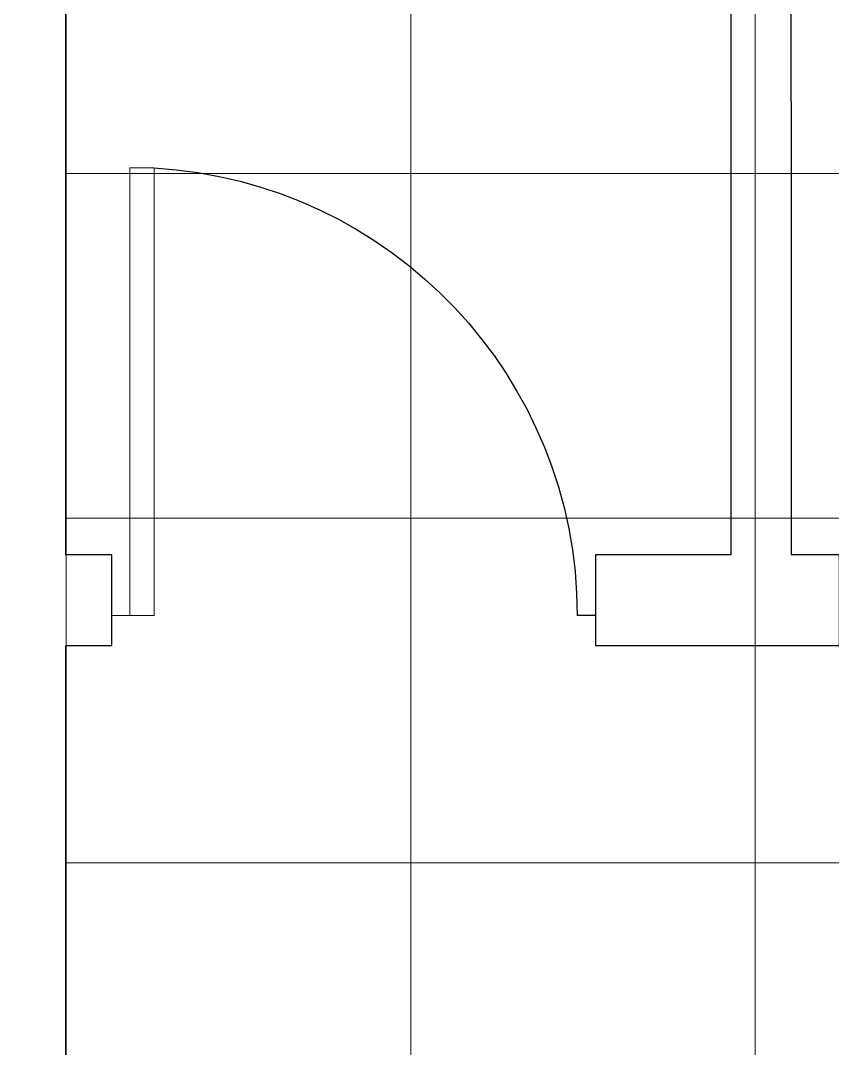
# Model space of a CAD drawing. Extents: x 3377 to 3790, y 1673 to 1846.
# Drawn here: x 3559.214 to 3560.557, y 1689.228 to 1690.928 of the extents above; entities that cross this region are included whole.
import ezdxf

# ---------------------------------------------------------------- set-up
doc = ezdxf.new("R2010")
doc.units = 0
doc.header["$LTSCALE"] = 2
doc.layers.add('. hachura', color=8, linetype='Continuous', lineweight=0)
doc.layers.add('VETRATE_sez_vetro', color=151, linetype='Continuous', lineweight=5)
doc.layers.add('A-PARED', color=4, linetype='Continuous')
doc.layers.add('PROIEZIONI_finissime', color=251, linetype='Continuous')

msp = doc.modelspace()

# ---------------------------------------------------------------- hatches: boundary and pattern name
at = {"layer": '. hachura', "ltscale": 10}
h = msp.add_hatch(dxfattribs=at)
h.set_pattern_fill('_USER', color=256, scale=0.57, angle=-90, style=0, double=1, pattern_type=0)
h.set_pattern_definition([(270, (3559.2894, 1688.3945), (0.57, -9e-17), []), (0, (3559.2894, 1688.3945), (0, 0.57), [])])
h.paths.add_polyline_path([(3559.2894, 1691.5444), (3562.7894, 1691.5444), (3562.7894, 1688.3945), (3559.2894, 1688.3945)])

# ---------------------------------------------------------------- linework, layer by layer
at = {"layer": 'A-PARED'}
msp.add_lwpolyline([(3559.0323, 1688.2445), (3559.3965, 1688.2445), (3559.3965, 1688.3945), (3559.2894, 1688.3945), (3559.2894, 1689.8945), (3559.3653, 1689.8945), (3559.3653, 1690.0445), (3559.2894, 1690.0445), (3559.2894, 1691.5444), (3560.3894, 1691.5445), (3560.3894, 1690.0445), (3560.1653, 1690.0445), (3560.1653, 1689.8945), (3560.5689, 1689.8941), (3560.5689, 1690.0445), (3560.4894, 1690.0445), (3560.4892, 1691.5445), (3561.5894, 1691.5446), (3561.5894, 1690.0445), (3561.3689, 1690.0445), (3561.3689, 1689.8946), (3561.7689, 1689.8947)], dxfattribs=at)
at = {"layer": 'PROIEZIONI_finissime', "extrusion": (-1.49966e-32, 1.22461e-16, -1)}
msp.add_line((3560.1653, 1689.9441), (3560.1353, 1689.9441), dxfattribs=at)
msp.add_arc((-3559.3932, 1689.9432), 0.742, 93.2473, 179.935, dxfattribs=at)
at = {"layer": 'VETRATE_sez_vetro', "extrusion": (-1.49966e-32, 1.22461e-16, -1)}
for p, q in [((3559.3953, 1689.9441), (3559.3953, 1690.6841)), ((3559.4353, 1689.9441), (3559.4353, 1690.6841)), ((3559.3653, 1689.9441), (3559.4353, 1689.9441))]:
    msp.add_line(p, q, dxfattribs=at)
at = {"layer": 'VETRATE_sez_vetro'}
msp.add_line((3559.4353, 1690.6841), (3559.3953, 1690.6841), dxfattribs=at)

doc.saveas('drawing.dxf')
